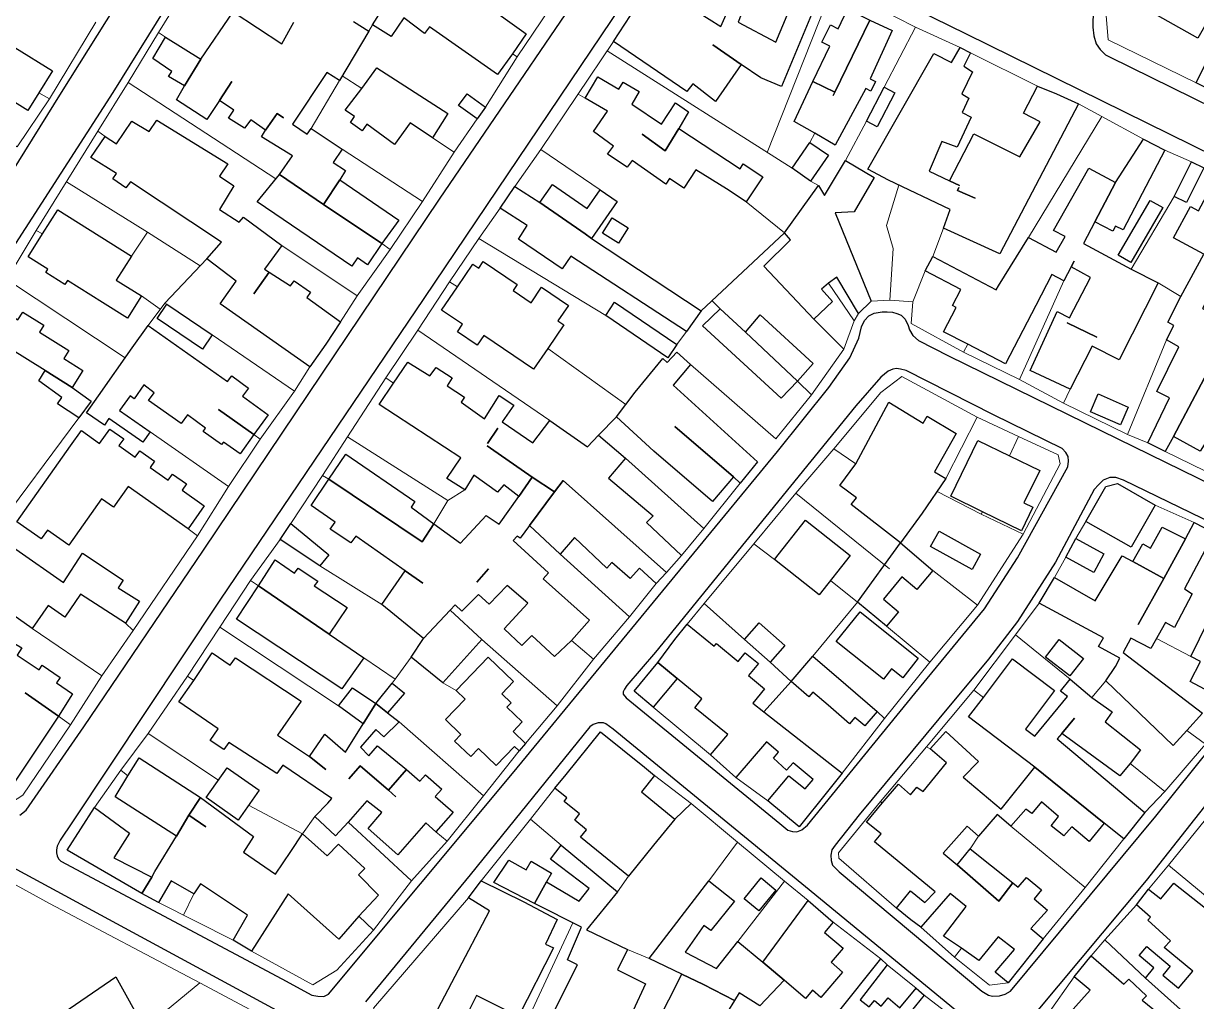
# Model space of a CAD drawing. Header units: metres. Extents: x -1319 to 2200, y -1209 to 1268.
# Drawn here: x -226 to -21.8, y 171 to 341.2 of the extents above; entities that cross this region are included whole.
import ezdxf

# ---------------------------------------------------------------- set-up
doc = ezdxf.new("R2010")
doc.units = ezdxf.units.M
for name, color, linetype, lineweight, true_color in [('CLADIRI_CONTUR', 7, 'Continuous', 25, 0x4b5962), ('PARCELE_CONTUR', 7, 'Continuous', 13, 0xb58c63), ('STRAZI', 7, 'Continuous', 25, 0xc4cccb)]:
    doc.layers.add(name, color=color, linetype=linetype, lineweight=lineweight, true_color=true_color)

msp = doc.modelspace()

# ---------------------------------------------------------------- linework, layer by layer
at = {"layer": 'CLADIRI_CONTUR'}
for points in [[(-143.48, 332.31), (-155.31, 340.6), (-156.15, 339.46), (-159.75, 342.17), (-161.96, 338.92), (-165.2, 340.98), (-160.01, 349.27), (-157.56, 353.13), (-156.14, 355.34), (-151.6, 352.32), (-153.15, 349.94), (-138.5, 339.38), (-140.84, 335.9), (-143.48, 332.31)], [(-101.56, 341.45), (-94.99, 337.95), (-90.62, 348.49), (-87.04, 347), (-94.02, 330.24), (-97.6, 331.73), (-101.02, 334.04), (-105.54, 327.64), (-109.47, 330.72), (-110.5, 329.34), (-123.25, 338.09), (-118.32, 345.66), (-116.87, 344.75), (-108.98, 356.26), (-104.76, 353.51), (-110.66, 344.5), (-104.57, 340.68), (-102.72, 344.86), (-100.62, 343.83), (-101.56, 341.45)], [(-22.2, 345.1), (-18.92, 343.25), (-21.53, 338.62), (-32.8, 344.97), (-29.9, 350.12), (-29.08, 349.67), (-28.08, 351.44), (-20.9, 347.39), (-22.2, 345.1)], [(-88.59, 331.12), (-85.59, 337.24), (-86.99, 337.93), (-85.51, 340.94), (-84.17, 340.29), (-82.51, 343.68), (-78.63, 341.77), (-84.77, 329.25), (-88.59, 331.12)], [(-78.49, 329.44), (-79.35, 329.86), (-84.7, 320), (-88.21, 322.14), (-88.21, 322.14), (-91.82, 324.17), (-88.59, 331.12), (-84.77, 329.25), (-85.06, 328.65), (-84.77, 329.25), (-78.63, 341.77), (-74.79, 339.96), (-78.59, 331.54), (-77.65, 331.08), (-78.49, 329.44)], [(-200.77, 331.99), (-200.17, 332.84), (-203.46, 335.09), (-201.28, 338.83), (-195.11, 334.97), (-197.97, 330.35), (-200.77, 331.99)], [(-106, 337.46), (-106, 337.46), (-101.02, 334.04), (-106, 337.46)], [(-51.92, 325.58), (-49.47, 330.29), (-46.17, 328.94), (-42.35, 327.2), (-56.02, 301.14), (-65.83, 305.57), (-64.65, 308.85), (-75.42, 313.96), (-78.97, 315.86), (-67.51, 335.95), (-64.46, 334.4), (-62.93, 337.03), (-61.13, 336.09), (-62.3, 333.79), (-60.75, 332.8), (-62.63, 328.93), (-61.4, 328.21), (-62.59, 325.72), (-61.02, 324.92), (-63.43, 319.69), (-66.1, 320.68), (-68.32, 315.49), (-64.8, 313.84), (-60.53, 321.99), (-52.51, 318.02), (-48.99, 324.07), (-51.92, 325.58)], [(-167.04, 322.54), (-169.06, 323.99), (-168.35, 324.99), (-169.98, 326.13), (-167.09, 329.91), (-164.5, 333.5), (-152.14, 325.52), (-154.76, 321.3), (-158.69, 323.91), (-161.38, 320.16), (-166.24, 323.65), (-167.04, 322.54)], [(-13.86, 330.76), (-15.41, 327.65), (-21.86, 330.86), (-20.32, 333.96), (-13.86, 330.76)], [(-100.2, 310.17), (-103.58, 312.42), (-108.92, 315.73), (-111.02, 312.57), (-113.53, 314.23), (-114.14, 313.24), (-120, 317.34), (-120.89, 316.17), (-124.29, 318.45), (-123.28, 319.84), (-126.74, 322.38), (-124.31, 325.93), (-128.21, 328.23), (-126.02, 331.94), (-122.32, 329.75), (-121.58, 331), (-118.82, 329.37), (-120.09, 327.15), (-114.89, 323.66), (-112.46, 327.37), (-110.2, 325.81), (-111.9, 322.94), (-101.25, 315.93), (-100.68, 316.78), (-97.3, 314.54), (-100.2, 310.17)], [(-145.56, 326.62), (-147.03, 324.6), (-150.24, 326.93), (-148.77, 328.95), (-145.56, 326.62)], [(-77.35, 323.23), (-79.24, 324.21), (-76.18, 330.09), (-74.3, 329.11), (-77.35, 323.23)], [(-181.82, 325.56), (-180.71, 324.78), (-181.82, 325.56), (-183.86, 322.62), (-181.82, 325.56)], [(-191.88, 308.81), (-188.46, 306.62), (-187.7, 307.52), (-181, 302.59), (-184.01, 298.46), (-183.23, 297.95), (-185.9, 294.15), (-183.23, 297.95), (-179.5, 295.55), (-178.85, 296.4), (-176, 294.46), (-176.64, 293.51), (-170.77, 289.31), (-173.36, 285.37), (-176.11, 281.46), (-191.72, 292.42), (-188.98, 296.33), (-194.06, 300.23), (-191.5, 303.17), (-207.36, 313.63), (-208.15, 312.6), (-210.45, 314.14), (-209.79, 315.07), (-214.25, 317.9), (-211.76, 321.53), (-209.79, 320.27), (-207.14, 324.21), (-204.1, 322.39), (-202.76, 324.39), (-190.41, 316.75), (-191.84, 314.62), (-189.34, 312.94), (-191.88, 308.81)], [(-114.25, 319.05), (-118.29, 321.94), (-114.25, 319.05), (-111.9, 322.94), (-114.25, 319.05)], [(-36.37, 305.03), (-39.49, 306.66), (-35.88, 313.52), (-31.03, 321.06), (-27.29, 319.16), (-34.52, 305.29), (-35.9, 305.91), (-36.37, 305.03)], [(-85.86, 318.29), (-88.95, 313.78), (-92.18, 316), (-89.09, 320.5), (-85.86, 318.29)], [(-77.9, 314.42), (-81.37, 308.43), (-84.7, 308.25), (-78.43, 292.9), (-80.65, 290.73), (-84.41, 297.05), (-85.85, 296.01), (-87.09, 294.95), (-85.15, 292.82), (-88.41, 289.74), (-97.1, 298.98), (-92.46, 303.57), (-93.52, 304.76), (-87.6, 313.03), (-86.53, 311.27), (-82.9, 317.38), (-77.9, 314.42)], [(-25.68, 311.12), (-22.67, 317.13), (-20.52, 316.06), (-23.54, 310.04), (-25.68, 311.12)], [(-168.8, 298.96), (-185.33, 310.17), (-181.43, 314.9), (-173.74, 309.71), (-163.6, 302.91), (-166.08, 299.22), (-167.83, 300.4), (-168.8, 298.96)], [(-50.74, 280.82), (-46.02, 291.06), (-43.87, 289.97), (-40.23, 296.99), (-43.61, 298.83), (-43.1, 299.81), (-43.61, 298.83), (-44.86, 296.43), (-46.95, 297.51), (-49.74, 292.15), (-55.04, 281.97), (-61.58, 285.37), (-65.8, 287.57), (-63.61, 291.78), (-64.27, 292.12), (-62.81, 294.92), (-69, 298.15), (-67.7, 300.64), (-56.63, 294.87), (-56.27, 295.55), (-51, 303.94), (-46.21, 301.42), (-44.66, 304.13), (-46.65, 305.16), (-40.54, 316.01), (-35.88, 313.52), (-39.49, 306.66), (-41.45, 302.93), (-33.17, 298.42), (-28.47, 296.05), (-35.23, 282.68), (-39.93, 285.06), (-39.93, 285.06), (-43.75, 277.57), (-50.74, 280.82)], [(-163.6, 302.91), (-173.74, 309.71), (-170.93, 314.01), (-160.66, 307), (-163.6, 302.91)], [(-132.22, 298.52), (-139.84, 303.65), (-138.29, 306.04), (-143.01, 309.08), (-140.47, 312.85), (-136.07, 310.03), (-128.21, 304.59), (-127.1, 303.81), (-107.99, 291.17), (-110.57, 287.6), (-130.73, 300.73), (-132.22, 298.52)], [(-127.1, 303.81), (-128.21, 304.59), (-136.07, 310.03), (-133.9, 313.17), (-127.85, 308.98), (-125.59, 312.23), (-122.66, 310.2), (-127.1, 303.81)], [(-63.05, 313.01), (-63.05, 313.01), (-64.8, 313.84), (-63.05, 313.01)], [(-63.39, 312.12), (-63.18, 312.66), (-63.39, 312.12), (-60.34, 310.78), (-63.39, 312.12)], [(-26.5, 276.03), (-28.7, 277.15), (-24.88, 284.94), (-27.02, 286.14), (-25.74, 288.65), (-26.79, 289.22), (-24.48, 293.69), (-20.53, 301.06), (-25.78, 303.92), (-22.81, 309.36), (-21.45, 308.62), (-19.15, 312.84), (-15.26, 310.72), (-10.12, 307.91), (-15.39, 298.25), (-16.71, 298.97), (-20.76, 291.59), (-20.76, 291.59), (-15.64, 288.68), (-17.7, 284.56), (-25.78, 269.31), (-27.23, 266.69), (-30.23, 268.2), (-26.5, 276.03)], [(-29.83, 310.42), (-27.67, 309.15), (-33.24, 299.6), (-35.41, 300.87), (-29.83, 310.42)], [(-207.88, 289.93), (-212.24, 292.67), (-218.34, 296.5), (-218.8, 295.78), (-222.09, 297.85), (-221.73, 298.42), (-225.17, 300.58), (-222.66, 304.57), (-220.02, 308.77), (-207.19, 300.71), (-209.83, 296.52), (-205.47, 293.78), (-207.88, 289.93)], [(-120.74, 305.62), (-122.4, 302.98), (-125.17, 304.72), (-123.51, 307.36), (-120.74, 305.62)], [(-147.75, 299.34), (-146.71, 298.64), (-145.94, 299.77), (-140.04, 295.76), (-140.75, 294.72), (-137.63, 292.6), (-135.8, 295.3), (-131.13, 292.12), (-132.94, 289.47), (-131.93, 288.78), (-134.72, 284.67), (-137.19, 281.04), (-145.84, 286.92), (-147, 285.21), (-150.45, 287.56), (-149.56, 288.88), (-153.19, 291.34), (-150.45, 295.37), (-147.75, 299.34)], [(-194.81, 284.54), (-202.72, 289.89), (-201.05, 292.36), (-193.14, 287.01), (-194.81, 284.54)], [(-112.23, 285.36), (-113.79, 282.99), (-124.6, 290.36), (-123.11, 292.69), (-112.23, 285.36)], [(-222.22, 280.8), (-231.48, 286.56), (-232.83, 284.5), (-235.43, 286.06), (-234.07, 288.18), (-233.23, 287.66), (-230.61, 291.88), (-226.96, 289.61), (-226.1, 290.98), (-222.42, 288.7), (-223.18, 287.48), (-218.1, 284.32), (-218.98, 282.9), (-215.66, 280.84), (-217.5, 277.88), (-222.22, 280.8)], [(-91.24, 278.94), (-94.06, 276), (-107.79, 288.6), (-104.68, 291.54), (-100.3, 287.51), (-91.24, 278.94)], [(-91.24, 278.94), (-100.3, 287.51), (-97.73, 290.51), (-88.51, 282.01), (-91.24, 278.94)], [(-205.01, 278.34), (-206.71, 275.87), (-207.39, 276.4), (-209.3, 273.86), (-203.96, 270.16), (-205.22, 268.34), (-211.1, 272.45), (-211.91, 271.28), (-215.01, 273.44), (-212.93, 276.42), (-207.07, 284.75), (-204.27, 288.67), (-190.47, 278.88), (-189.71, 279.87), (-186.82, 277.75), (-187.86, 276.34), (-183.38, 273.08), (-185.86, 269.65), (-192.01, 274.03), (-185.86, 269.65), (-188.28, 266.33), (-191.15, 268.37), (-191.49, 267.92), (-194.72, 270.21), (-194.31, 270.79), (-197.46, 273.11), (-198.54, 271.61), (-204.21, 275.59), (-203.24, 276.92), (-205.01, 278.34)], [(-39.12, 286.64), (-39.12, 286.64), (-44.31, 289.13), (-44.31, 289.13), (-39.12, 286.64)], [(-98.19, 264.92), (-101.25, 261.22), (-102.39, 262.31), (-112.61, 271.07), (-102.39, 262.31), (-106.05, 258.03), (-116.28, 266.79), (-122.73, 272.75), (-119.48, 277.03), (-114.69, 282.89), (-113.91, 282.22), (-112.27, 284.02), (-109.84, 281.84), (-112.9, 278.25), (-98.19, 264.92)], [(-12.11, 279.19), (-17.76, 268.27), (-19.59, 269.27), (-21.16, 266.75), (-25.78, 269.31), (-17.7, 284.56), (-13.61, 282.28), (-14.61, 280.37), (-12.11, 279.19)], [(-155.23, 279.86), (-154.12, 281.33), (-151.36, 279.55), (-152.25, 278.15), (-149.23, 276.16), (-149.81, 275.32), (-145.74, 272.42), (-143.15, 276.48), (-140.63, 274.77), (-142.65, 271.86), (-137.29, 268.24), (-134.38, 272.13), (-127.82, 267.55), (-125.9, 269.58), (-121.2, 265.53), (-124.14, 262.06), (-116.37, 255.55), (-117.52, 254.35), (-111.46, 248.6), (-114.02, 245.66), (-132.05, 261.69), (-132.05, 261.69), (-133.52, 259.72), (-137.41, 262.24), (-144.67, 267.28), (-145.28, 267.7), (-144.67, 267.28), (-137.41, 262.24), (-139.74, 258.88), (-142.36, 260.94), (-143.44, 259.67), (-147.59, 262.58), (-149.18, 260.06), (-152.29, 262), (-149.83, 265.61), (-164.07, 274.89), (-161.55, 278.63), (-159.1, 282.24), (-155.23, 279.86)], [(-223.34, 279.03), (-222.22, 280.8), (-217.5, 277.88), (-214.22, 275.48), (-216.34, 272.58), (-220.06, 275.02), (-219.32, 276.1), (-223.34, 279.03)], [(-33.68, 274.44), (-35.04, 271.35), (-40.25, 273.64), (-38.89, 276.73), (-33.68, 274.44)], [(-81.87, 257.48), (-80.99, 258.67), (-83.87, 260.8), (-81.09, 264.56), (-75.36, 275.33), (-69.37, 271.66), (-68.68, 272.89), (-63.6, 269.87), (-67.38, 263.19), (-65.39, 262.04), (-69.52, 256.01), (-73.32, 250.81), (-81.87, 257.48)], [(-212.4, 258.5), (-218.11, 250.4), (-221.83, 253.02), (-222.9, 251.5), (-227.12, 254.48), (-217.78, 267.72), (-215.91, 270.36), (-212.73, 268.11), (-210.95, 270.63), (-208.54, 268.93), (-209.37, 267.76), (-206.53, 265.76), (-205.75, 266.85), (-203.15, 265.02), (-203.92, 263.92), (-200.82, 261.73), (-200.06, 262.8), (-197.62, 261.07), (-198.37, 260), (-194.52, 257.28), (-197.34, 253.28), (-207.78, 260.65), (-210.33, 257.04), (-212.4, 258.5)], [(-145.18, 268.12), (-143.43, 270.77), (-143.43, 270.77), (-145.18, 268.12)], [(-51.82, 257.76), (-50.27, 257.01), (-52.25, 252.93), (-59.06, 256.24), (-64.57, 258.92), (-59.83, 268.65), (-54.32, 265.97), (-49.07, 263.42), (-51.82, 257.76)], [(-169.89, 266.26), (-157.86, 258.01), (-158.51, 257.06), (-154.57, 254.12), (-156.58, 251.01), (-172.85, 261.93), (-169.89, 266.26)], [(-139.55, 251.66), (-140.05, 252), (-140.74, 251.21), (-134.58, 245.62), (-135.51, 244.55), (-127.43, 237.35), (-130.6, 233.84), (-133.53, 231.02), (-137.51, 234.72), (-139.22, 232.97), (-142.29, 235.85), (-138.2, 240.33), (-141.81, 243.42), (-144.94, 240.15), (-146.79, 241.83), (-149.68, 238.93), (-150.82, 240.03), (-151.71, 239.09), (-156.33, 234.2), (-163.62, 240.07), (-159.52, 245.93), (-156.46, 243.79), (-156.46, 243.79), (-159.52, 245.93), (-168.11, 252), (-168.99, 250.81), (-172.58, 253.22), (-171.7, 254.44), (-175.9, 257.31), (-172.85, 261.93), (-156.58, 251.01), (-156.58, 251.01), (-154.57, 254.12), (-149.9, 250.78), (-145.43, 255.59), (-143.16, 254.07), (-139.74, 258.88), (-137.41, 262.24), (-133.52, 259.72), (-137.91, 253.86), (-139.55, 251.66)], [(-118.72, 246.39), (-120.38, 244.63), (-123.55, 247.38), (-124.45, 246.4), (-130.04, 251.77), (-132.58, 248.87), (-137.91, 253.86), (-133.52, 259.72), (-132.05, 261.69), (-114.02, 245.66), (-115.82, 243.75), (-118.72, 246.39)], [(-35.51, 261.15), (-28.95, 257.4), (-33.14, 250.05), (-41.04, 254.56), (-37.57, 260.64), (-35.51, 261.15)], [(-174.37, 246.81), (-181.28, 251.43), (-179.45, 254.21), (-172.85, 248.71), (-174.37, 246.81)], [(-87.45, 241.79), (-95.24, 247.9), (-89.87, 254.75), (-82.08, 248.64), (-87.45, 241.79)], [(-29.72, 232.44), (-33.23, 234.21), (-34.55, 231.74), (-20.75, 221.2), (-23.46, 218.15), (-23.46, 218.15), (-25.87, 215.55), (-37.57, 226.83), (-35.87, 229.3), (-35.12, 230.73), (-38.83, 232.79), (-37.99, 234.28), (-49.19, 240.33), (-46.49, 244.79), (-39.4, 240.71), (-34.71, 248.55), (-32.87, 247.58), (-27.49, 244.62), (-31.92, 236.6), (-27.49, 244.62), (-23.71, 251.51), (-22.2, 254.34), (-18.72, 252.58), (-23.88, 242.81), (-22.54, 241.97), (-25.6, 236.12), (-27.18, 236.94), (-29.72, 232.44)], [(-31.15, 250.67), (-29.78, 249.89), (-27.73, 253.58), (-23.71, 251.51), (-27.49, 244.62), (-32.87, 247.58), (-31.15, 250.67)], [(-68.07, 250.21), (-66.58, 252.88), (-59.36, 248.83), (-60.85, 246.17), (-68.07, 250.21)], [(-39.68, 245.69), (-44.53, 248.33), (-42.76, 251.58), (-37.91, 248.94), (-39.68, 245.69)], [(-227.34, 249.72), (-219.02, 243.93), (-215.69, 249.03), (-208.62, 244.3), (-209.5, 242.99), (-205.79, 240.65), (-208.24, 236.82), (-216.04, 241.87), (-218.8, 237.89), (-221.7, 239.91), (-224.46, 235.93), (-232.86, 241.78), (-227.34, 249.72)], [(-73.32, 250.81), (-67.7, 245.99), (-70.47, 242.71), (-73.09, 244.88), (-76.29, 241.03), (-73.64, 238.82), (-75.74, 236.3), (-80.78, 240.5), (-73.32, 250.81)], [(-178.83, 245.52), (-178.19, 246.39), (-174.75, 244.17), (-175.37, 243.37), (-169.66, 239.55), (-172.79, 234.95), (-185.06, 243.37), (-182.2, 247.84), (-178.83, 245.52)], [(-9.17, 235.96), (-10.19, 233.9), (-14.28, 235.91), (-17.88, 228.6), (-14.2, 226.82), (-16.17, 223.08), (-22.88, 226.68), (-21.08, 230.19), (-22.79, 231.02), (-18.16, 240.4), (-13.88, 249.07), (-9.98, 247.14), (-12.84, 241.34), (-7.76, 238.83), (-9.17, 235.96)], [(-147.09, 243.98), (-147.09, 243.98), (-145.02, 246.3), (-147.09, 243.98)], [(-166.74, 230.81), (-170.54, 225.42), (-188.92, 237.56), (-185.06, 243.37), (-172.79, 234.95), (-166.74, 230.81)], [(-146.19, 233.99), (-152.99, 226.47), (-158.49, 230.94), (-156.33, 234.2), (-151.71, 239.09), (-146.19, 233.99)], [(-235.06, 238), (-228.55, 233.89), (-226.3, 232.56), (-227.1, 231.29), (-223.26, 228.72), (-222.75, 229.53), (-219.6, 227.39), (-220.24, 226.48), (-217.43, 224.56), (-219.87, 220.64), (-227.45, 209.34), (-233.41, 213.43), (-228.92, 219.99), (-231.4, 221.62), (-236.23, 224.83), (-232.91, 229.75), (-238.04, 233.49), (-235.06, 238)], [(-93.43, 232.98), (-96.02, 230.04), (-100.49, 233.98), (-97.9, 236.91), (-93.43, 232.98)], [(-72.92, 227.32), (-74.88, 228.88), (-76.29, 227.11), (-84.49, 233.65), (-80.36, 238.82), (-70.21, 230.73), (-72.92, 227.32)], [(-92.77, 210.29), (-89.91, 208.02), (-88.53, 209.64), (-91.99, 212.57), (-93.17, 211.29), (-95.43, 213.37), (-94.53, 214.42), (-96.63, 216.2), (-101.98, 210.01), (-104.68, 212.42), (-104.68, 212.42), (-106.39, 213.95), (-103.38, 217.48), (-109.14, 222.14), (-107.9, 223.7), (-112.17, 227.23), (-115.56, 230.02), (-112.59, 233.98), (-110.42, 236.66), (-105.72, 232.83), (-105.36, 233.29), (-101.55, 230.2), (-100.33, 231.71), (-98.04, 229.85), (-99.77, 227.72), (-96.97, 225.44), (-99, 222.94), (-97.12, 221.43), (-83.48, 210.73), (-86.03, 207.55), (-90.96, 201.39), (-96.42, 205.94), (-92.77, 210.29)], [(-43.83, 227.67), (-48.07, 230.95), (-45.7, 234.01), (-41.46, 230.72), (-43.83, 227.67)], [(-189.09, 230.8), (-177.62, 223.25), (-181.74, 217.37), (-176.18, 213.65), (-173.37, 211.36), (-176.18, 213.65), (-173.53, 217.54), (-169.91, 214.41), (-166.84, 219.33), (-164.64, 222.84), (-162.61, 221.26), (-160.58, 219.67), (-163.23, 217.08), (-164.64, 218.34), (-167.31, 215.28), (-165.85, 213.77), (-164.34, 215.53), (-159.29, 211.37), (-162.43, 207.78), (-159.29, 211.37), (-156.98, 209.35), (-156.02, 210.45), (-153.17, 207.96), (-154.3, 206.67), (-151.2, 203.96), (-154.18, 200.56), (-155.95, 202.11), (-160.81, 196.55), (-166.01, 201.1), (-163.58, 203.88), (-166.21, 205.95), (-169.46, 202.19), (-169.46, 202.19), (-171.69, 199.82), (-175.26, 203.18), (-173.03, 205.55), (-172.29, 206.34), (-180.85, 212.16), (-181.91, 210.67), (-190.22, 216.11), (-191.08, 214.87), (-193.5, 216.44), (-192.09, 218.48), (-198.94, 223.14), (-196.33, 226.88), (-193.15, 231.68), (-189.98, 229.52), (-189.09, 230.8)], [(-145.12, 230.93), (-140.67, 226.67), (-142.69, 224.56), (-141.08, 223.01), (-141.84, 222.23), (-139.17, 219.66), (-140.76, 218.01), (-138.58, 215.88), (-139.7, 214.63), (-140.52, 215.38), (-143.68, 212.09), (-146.76, 215.04), (-148.12, 213.62), (-150.93, 216.32), (-149.83, 217.47), (-152.53, 220.07), (-149.11, 223.63), (-150.68, 225.13), (-145.12, 230.93)], [(-88.6, 224.84), (-89.29, 224.03), (-92.37, 226.68), (-88.55, 231.12), (-82.81, 226.19), (-77.35, 221.49), (-79.51, 218.97), (-81.26, 220.46), (-82.21, 219.35), (-85.93, 222.55), (-88.6, 224.84)], [(-116.37, 222.22), (-119.68, 225), (-115.55, 230.01), (-112.17, 227.23), (-116.37, 222.22)], [(-37.85, 202.05), (-49.9, 211.79), (-61.46, 220.52), (-58.89, 223.92), (-53.81, 230.66), (-46.48, 225.12), (-51.56, 218.39), (-49.94, 217.18), (-44.26, 224.09), (-45.43, 225.02), (-43.75, 227.08), (-39.99, 223.94), (-36.44, 221.41), (-37.7, 219.66), (-31.55, 214.81), (-33.31, 212.44), (-35.12, 210.3), (-45.2, 217.65), (-43.01, 220.32), (-45.2, 217.65), (-46.03, 216.7), (-30.75, 203.89), (-34.46, 199.34), (-37.85, 202.05)], [(-225.7, 224.71), (-225.7, 224.71), (-219.87, 220.64), (-225.7, 224.71)], [(-168.72, 225.61), (-164.64, 222.84), (-166.84, 219.33), (-171.13, 222.45), (-168.72, 225.61)], [(-161.82, 226.41), (-159.68, 224.65), (-162.61, 221.26), (-164.64, 222.84), (-161.82, 226.41)], [(-131.89, 205.83), (-131.38, 206.46), (-133.47, 208.16), (-131.54, 210.54), (-125.54, 217.95), (-117.9, 211.77), (-116.11, 210.32), (-118.42, 207.47), (-112.59, 202.75), (-116.29, 198.19), (-120.64, 192.82), (-129.01, 199.6), (-127.96, 200.9), (-130.03, 202.58), (-129.17, 203.64), (-131.89, 205.83)], [(-65.28, 212.55), (-68.13, 214.97), (-65.43, 217.97), (-59.73, 212.78), (-62.38, 210.07), (-55.8, 204.46), (-49.9, 211.79), (-37.85, 202.05), (-40.47, 198.83), (-43.47, 201.4), (-44.86, 199.82), (-47.06, 201.59), (-45.78, 203.22), (-48.74, 205.73), (-50.47, 203.71), (-51.52, 204.49), (-54.1, 201.5), (-56.51, 203.58), (-59.76, 199.81), (-61.73, 201.5), (-65.9, 196.8), (-63.44, 194.77), (-56.18, 188.49), (-53.73, 191.69), (-52.8, 190.92), (-51.39, 192.57), (-48.74, 190.44), (-50.06, 188.9), (-47.74, 186.93), (-50.6, 183.69), (-48.46, 181.89), (-54.57, 174.25), (-56.83, 176.14), (-53.45, 180.04), (-56.31, 182.25), (-59.65, 178.15), (-62.67, 180.28), (-65.84, 182.38), (-61.88, 187.55), (-64.65, 189.81), (-69.75, 183.92), (-71.49, 185.24), (-74.01, 187.27), (-71.59, 190.27), (-69.07, 188.25), (-67.3, 190.1), (-77.82, 198.8), (-76.7, 200.17), (-79.21, 202.24), (-76.48, 205.55), (-73.65, 208.83), (-71.55, 207), (-70.46, 208.31), (-69.39, 207.53), (-65.28, 212.55)], [(-199.36, 199.8), (-210.04, 206.63), (-207.82, 210.3), (-205.83, 213.39), (-195.19, 206.51), (-197.18, 203.43), (-199.36, 199.8)], [(-184.96, 207.76), (-188.64, 202.59), (-194.17, 206.52), (-190.5, 211.69), (-184.96, 207.76)], [(-167.37, 212), (-169.35, 209.74), (-167.37, 212), (-167.37, 212)], [(-167.37, 212), (-167.37, 212), (-162.43, 207.78), (-161.15, 206.65), (-161.15, 206.65), (-162.43, 207.78), (-167.37, 212)], [(-171.14, 198.39), (-166.57, 194.18), (-167.66, 193.08), (-164.17, 189.53), (-167.63, 185.84), (-171.07, 181.87), (-179.89, 189.74), (-186.32, 179.79), (-189.51, 181.66), (-186.97, 186.02), (-195.15, 191.51), (-195.15, 191.51), (-196.31, 189.72), (-200.28, 191.99), (-202.46, 188.24), (-205.39, 189.81), (-203.67, 192.67), (-203.12, 193.63), (-199.36, 199.8), (-197.18, 203.43), (-194.23, 201.43), (-197.18, 203.43), (-195.19, 206.51), (-185.92, 199.7), (-187.7, 196.97), (-182.12, 193.19), (-179.47, 197.11), (-177.39, 200.16), (-173.12, 196.38), (-171.14, 198.39)], [(-210.24, 195.99), (-203.67, 192.67), (-205.39, 189.81), (-218.41, 197.33), (-213.62, 204.79), (-207.53, 200.31), (-210.24, 195.99)], [(-131.42, 173.71), (-129.53, 177.4), (-131.26, 178.29), (-128.84, 183.92), (-137, 188.09), (-134.96, 191.81), (-129.25, 188.49), (-127.49, 190.7), (-134.25, 195.78), (-132.4, 198.21), (-122.57, 190.07), (-127.95, 183.5), (-120.84, 180.05), (-122.56, 176.52), (-117.73, 174.09), (-122.02, 164.79), (-128.23, 150.99), (-133.8, 153.8), (-133.8, 153.8), (-139.84, 156.66), (-131.42, 173.71)], [(-61.19, 197.55), (-53.73, 191.69), (-56.18, 188.49), (-63.44, 194.77), (-61.19, 197.55)], [(-134.08, 193.35), (-134.96, 191.81), (-137, 188.09), (-144.08, 191.7), (-141.52, 195.61), (-138.46, 193.95), (-137.61, 195.43), (-134.08, 193.35)], [(-144.88, 186.77), (-148.49, 189.03), (-146.29, 192), (-138.88, 188.37), (-133.1, 185.26), (-135.14, 180.97), (-133.72, 180.33), (-139.82, 168.4), (-147.11, 172.03), (-152.35, 161.63), (-156.84, 164.04), (-144.88, 186.77)], [(-117.09, 178.47), (-106.7, 192.03), (-102.19, 188.48), (-106.3, 183.34), (-107.54, 184.22), (-110.77, 179.6), (-105.36, 176.76), (-101.64, 181.43), (-97.29, 177.84), (-93.58, 174.75), (-97.78, 170.24), (-101.37, 172.54), (-102.21, 171.2), (-107.6, 173.99), (-111.38, 175.74), (-117.09, 178.47)], [(-95.01, 190.41), (-97.95, 186.78), (-100.53, 188.88), (-97.59, 192.51), (-95.01, 190.41)], [(-27.41, 180.41), (-26.31, 181.57), (-30.26, 185.18), (-29.77, 185.66), (-32.23, 187.82), (-30.14, 190.55), (-27.98, 188.85), (-25.73, 191.59), (-14.69, 182.93), (-17.06, 179.72), (-14.12, 177.16), (-20.23, 169.49), (-21.86, 167.21), (-30.67, 175.09), (-29.18, 176.85), (-31.75, 179.01), (-30.43, 180.58), (-26.34, 177.15), (-27.67, 175.57), (-27.67, 175.57), (-24.89, 173.34), (-22.44, 176.28), (-27.41, 180.41)], [(-87.17, 171.72), (-88.63, 172.97), (-89.84, 171.56), (-93.58, 174.75), (-97.29, 177.84), (-89.4, 188.56), (-85.01, 184.81), (-86.52, 183.04), (-83.31, 180.3), (-85.4, 177.84), (-83.41, 176.14), (-87.17, 171.72)], [(-347.26, 125.15), (-296.16, 155.09), (-244.33, 186.06), (-230.02, 161.52), (-209.9, 175.3), (-204.94, 166.29), (-197.59, 153.66), (-188.64, 158.68), (-184.94, 152.09), (-193.83, 147.21), (-186.75, 135.18), (-165.37, 147.7), (-137.85, 100.63), (-210.47, 58.16), (-238, 105.24), (-290.96, 75.29), (-308.97, 105.53), (-329.84, 94.69), (-347.26, 125.15)], [(-79.26, 161), (-83.14, 156.33), (-89.78, 161.75), (-84.31, 168.94), (-76.75, 178.44), (-75.62, 177.38), (-80.34, 171.3), (-78.79, 170.08), (-77.83, 171.17), (-76.67, 170.22), (-75.47, 171.67), (-73.44, 169.89), (-70.58, 173.33), (-69.18, 172.11), (-72.95, 167.49), (-72.95, 167.49), (-66.62, 162.06), (-68.41, 160), (-71.27, 162.28), (-72.75, 160.57), (-76.38, 163.36), (-78.98, 165.2), (-81.15, 162.61), (-79.26, 161)], [(-34.42, 174.03), (-33.57, 174.92), (-30.47, 172.02), (-31.23, 171.22), (-28.45, 169), (-29.14, 168.24), (-24.54, 164.41), (-26.85, 161.81), (-30.54, 157.67), (-38.1, 163.63), (-44.29, 168.52), (-40.3, 173), (-43.06, 175.29), (-40.1, 178.93), (-34.42, 174.03)], [(-109.18, 159.65), (-112.96, 161.6), (-116.02, 155.79), (-120.45, 157.89), (-111.38, 175.74), (-107.6, 173.99), (-102.21, 171.2), (-103.4, 169.19), (-109.18, 159.65)]]:
    msp.add_lwpolyline(points, close=True, dxfattribs=at)
for points in [[(-168.52, 341.57), (-165.84, 339.86), (-170.98, 331.25), (-173.19, 332.66), (-179.15, 323.69), (-179.15, 323.69), (-176.58, 321.92), (-175.88, 322.92), (-170.49, 319.35), (-172.06, 317.02), (-169.9, 315.59), (-170.93, 314.01), (-173.74, 309.71), (-181.43, 314.9), (-179.17, 318.17), (-184.57, 321.47), (-183.86, 322.62), (-186.39, 324.43), (-187.49, 322.98), (-190.28, 324.75), (-189.34, 326.11), (-191.87, 327.81), (-189.69, 331.11), (-191.87, 327.81), (-194.06, 324.51), (-199.33, 327.9), (-197.97, 330.35), (-195.11, 334.97), (-189.46, 343.24), (-181, 337.68), (-178.94, 341.42)], [(-227.48, 337.04), (-220.94, 332.97), (-223.32, 329.14), (-225.25, 326.04), (-231.79, 330.1)]]:
    msp.add_lwpolyline(points, dxfattribs=at)
at = {"layer": 'PARCELE_CONTUR'}
for points in [[(-31.37, 353.61), (-37.56, 343.3), (-37.14, 338.34), (-21.86, 330.86)], [(-197.25, 348.09), (-202.5, 339.6), (-201.28, 338.83)], [(-84.95, 347.93), (-96.52, 318.75)], [(-139.41, 346.85), (-134.46, 343.61), (-140.07, 335.38)], [(-76.18, 330.09), (-70.72, 340.58), (-77.52, 344.01)], [(-213.39, 341.43), (-221.46, 328.1), (-223.32, 329.14)], [(-202.5, 339.6), (-207.77, 330.94), (-182.06, 314.14)], [(-165.2, 340.98), (-165.84, 339.86)], [(-62.93, 337.03), (-70.72, 340.58)], [(-123.25, 338.09), (-135.94, 319.27)], [(-140.84, 335.9), (-140.07, 335.38), (-145.56, 326.62)], [(-124.37, 336.43), (-92.18, 316)], [(-61.13, 336.09), (-49.47, 330.29)], [(-207.77, 330.94), (-213.03, 322.48), (-211.76, 321.53)], [(-170.98, 331.25), (-175.88, 322.92)], [(-167.09, 329.91), (-170.5, 332.06)], [(-128.21, 328.23), (-129.43, 328.92)], [(-235.45, 325.22), (-227.08, 319.74), (-221.46, 328.1)], [(-51, 303.94), (-38.26, 325.02), (-42.35, 327.2)], [(-38.26, 325.02), (-31.03, 321.06)], [(-147.03, 324.6), (-150.99, 318.79)], [(-82.9, 317.38), (-79.24, 324.21)], [(-213.03, 322.48), (-223.76, 305.2), (-222.66, 304.57)], [(-154.76, 321.3), (-150.99, 318.79), (-156.53, 310.24)], [(-89.09, 320.5), (-88.21, 322.14)], [(-170.49, 319.35), (-156.53, 310.24), (-162.14, 301.88)], [(-125.59, 312.23), (-135.94, 319.27), (-140.47, 312.85)], [(-27.29, 319.16), (-22.67, 317.13)], [(-207.19, 300.71), (-204.41, 304.89), (-218.52, 313.64)], [(-88.95, 313.78), (-87.6, 313.03)], [(-73.58, 313.09), (-75.72, 306.04), (-74.58, 302.07), (-75.19, 293.06), (-71.16, 292.79)], [(-25.68, 311.12), (-33.17, 298.42)], [(-143.01, 309.08), (-146.73, 303.77)], [(-100.2, 310.17), (-93.52, 304.76), (-107.99, 291.17)], [(-223.76, 305.2), (-234.07, 288.18)], [(-204.41, 304.89), (-195.22, 299)], [(-65.83, 305.57), (-67.7, 300.64)], [(-181, 302.59), (-167.91, 293.82), (-170.77, 289.31)], [(-163.6, 302.91), (-162.14, 301.88), (-167.91, 293.82)], [(-124.6, 290.36), (-146.73, 303.77), (-151.84, 296.24)], [(-201.4, 292.52), (-194.06, 300.23)], [(-228.92, 296.69), (-208.31, 282.99)], [(-150.45, 295.37), (-151.84, 296.24), (-157.34, 287.81)], [(-69, 298.15), (-71.16, 292.79), (-71.47, 289.01), (-62.34, 283.99), (-61.58, 285.37)], [(-62.34, 283.99), (-52.62, 279.23), (-44.86, 296.43)], [(-85.85, 296.01), (-81.37, 289.43), (-80.65, 290.73)], [(-28.47, 296.05), (-24.48, 293.69)], [(-205.47, 293.78), (-202.17, 291.48)], [(-204.27, 288.67), (-201.4, 292.52), (-201.05, 292.36)], [(-104.68, 291.54), (-106.1, 292.94)], [(-78.43, 292.9), (-75.19, 293.06)], [(-88.41, 289.74), (-83.17, 284.5), (-81.37, 289.43)], [(-193.14, 287.01), (-178.79, 277.23), (-184.81, 268.85)], [(-134.38, 272.13), (-157.34, 287.81), (-162.92, 279.52)], [(-112.23, 285.36), (-110.57, 287.6)], [(-27.02, 286.14), (-33.8, 269.69), (-30.23, 268.2)], [(-134.72, 284.67), (-121.11, 274.89)], [(-91.24, 278.94), (-88.78, 276.56), (-83.17, 284.5)], [(-109.84, 281.84), (-94.99, 268.94), (-88.78, 276.56)], [(-178.79, 277.23), (-176.11, 281.46)], [(-27.23, 266.69), (-18.05, 262.24), (-9.55, 280.34)], [(-169.6, 269.29), (-162.92, 279.52), (-161.55, 278.63)], [(-59.99, 272.69), (-73.05, 279.76), (-76.72, 277.01), (-84.89, 267.2)], [(-52.62, 279.23), (-44.95, 275.15), (-43.75, 277.57)], [(-33.8, 269.69), (-44.95, 275.15)], [(-216.34, 272.58), (-231.3, 252.49)], [(-125.9, 269.58), (-122.73, 272.75)], [(-52.79, 269.34), (-59.99, 272.69), (-65.39, 262.04)], [(-203.96, 270.16), (-190.31, 260.62), (-195.69, 252.03)], [(-185.86, 269.65), (-184.81, 268.85), (-190.31, 260.62)], [(-154.57, 254.12), (-152.11, 258.21), (-169.6, 269.29), (-173.91, 262.53)], [(-54.32, 265.97), (-52.79, 269.34), (-45.84, 266.14), (-45.5, 264.57), (-51.95, 252.31), (-59.27, 255.8), (-59.06, 256.24)], [(-121.2, 265.53), (-107.55, 253.34), (-101.25, 261.22)], [(-91.53, 259.49), (-84.89, 267.2), (-81.09, 264.56)], [(-179.45, 254.21), (-173.91, 262.53), (-172.85, 261.93)], [(-149.18, 260.06), (-152.11, 258.21)], [(-75.23, 246.28), (-91.53, 259.49), (-98.82, 250.63), (-95.24, 247.9)], [(-59.27, 255.8), (-66.95, 259.76)], [(-28.95, 257.4), (-22.2, 254.34)], [(-197.34, 253.28), (-195.69, 252.03), (-206.88, 235.57)], [(-111.46, 248.6), (-107.55, 253.34)], [(-42.76, 251.58), (-41.04, 254.56)], [(-186.44, 244.28), (-181.28, 251.43)], [(-67.7, 245.99), (-59.93, 239.99), (-51.95, 252.31)], [(-98.82, 250.63), (-107.51, 240.24)], [(-132.58, 248.87), (-120.49, 237.96), (-115.82, 243.75)], [(-44.53, 248.33), (-46.49, 244.79)], [(-174.37, 246.81), (-163.62, 240.07)], [(-191.82, 236.14), (-186.44, 244.28), (-185.06, 243.37)], [(-80.78, 240.5), (-85.52, 244.26)], [(-110.42, 236.66), (-107.51, 240.24), (-100.49, 233.98)], [(-80.78, 240.5), (-88.55, 231.12)], [(-75.74, 236.3), (-68.18, 230.07), (-59.93, 239.99)], [(-43.75, 227.08), (-53.31, 234.79), (-49.19, 240.33)], [(-130.6, 233.84), (-126.76, 230.59), (-120.49, 237.96)], [(-309.8, 235.7), (-308.47, 234.97), (-314.73, 225.51), (-316.12, 220.98), (-303.39, 214.67), (-293.72, 206.77), (-273.6, 195.26), (-267.55, 197.2), (-253.93, 204.17), (-251.71, 204.63), (-221.46, 188.08), (-195.28, 174.25)], [(-224.46, 235.93), (-212.32, 227.67), (-217.82, 219.15)], [(-212.32, 227.67), (-206.88, 235.57), (-208.24, 236.82)], [(-197.44, 227.63), (-191.82, 236.14), (-171.13, 222.45)], [(-146.19, 233.99), (-133.1, 222.45), (-126.76, 230.59)], [(-53.31, 234.79), (-60.53, 225.16), (-58.89, 223.92)], [(-22.79, 231.02), (-28.75, 234.17)], [(-166.74, 230.81), (-161.28, 227.09), (-161.82, 226.41)], [(-158.49, 230.94), (-161.28, 227.09)], [(-96.02, 230.04), (-92.37, 226.68)], [(-77.35, 221.49), (-76.12, 220.25), (-68.18, 230.07)], [(-204.31, 217.66), (-197.44, 227.63), (-196.33, 226.88)], [(-39.99, 223.94), (-37.57, 226.83)], [(-152.99, 226.47), (-150.68, 225.13)], [(-92.37, 226.68), (-97.12, 221.43)], [(-60.53, 225.16), (-68.77, 215.35), (-68.13, 214.97)], [(-219.87, 220.64), (-217.82, 219.15), (-226.1, 206.93), (-231.07, 203.72), (-237.52, 207.12)], [(-138.58, 215.88), (-133.1, 222.45)], [(-116.37, 222.22), (-106.39, 213.95)], [(-160.58, 219.67), (-145.92, 206.81), (-139.7, 214.63)], [(-76.12, 220.25), (-83.48, 210.73)], [(-209.04, 211.25), (-204.31, 217.66), (-192.05, 209.51)], [(-33.31, 212.44), (-27.32, 207.57), (-20.22, 215.82), (-23.46, 218.15)], [(-76.48, 205.55), (-76.81, 205.84), (-68.77, 215.35)], [(-213.62, 204.79), (-209.04, 211.25), (-207.82, 210.3)], [(-116.11, 210.32), (-109.76, 205.47)], [(-101.98, 210.01), (-96.42, 205.94)], [(-154.18, 200.56), (-152.22, 198.94), (-145.92, 206.81)], [(-132.4, 198.21), (-137.74, 202.76), (-133.47, 208.16)], [(-30.75, 203.89), (-27.32, 207.57)], [(-177.39, 200.16), (-186.8, 205.17)], [(-112.59, 202.75), (-109.76, 205.47), (-101.66, 198.75)], [(-76.81, 205.84), (-84.1, 196.87), (-84.03, 195.95), (-74.01, 187.27)], [(-177.39, 200.16), (-175.26, 203.18)], [(-169.46, 202.19), (-158.44, 191.99), (-152.22, 198.94)], [(-137.74, 202.76), (-146.29, 192)], [(-9.34, 182.72), (-10.48, 181.36), (-26.67, 194.76), (-20.23, 202.71)], [(-54.1, 201.5), (-41.18, 190.85), (-48.46, 181.89)], [(-106.7, 192.03), (-101.66, 198.75), (-93.49, 191.95)], [(-61.19, 197.55), (-59.76, 199.81)], [(-34.46, 199.34), (-41.18, 190.85)], [(-30.14, 190.55), (-26.67, 194.76)], [(-167.63, 185.84), (-165.05, 183.44), (-158.44, 191.99)], [(-122.57, 190.07), (-120.64, 192.82)], [(-101.64, 181.43), (-93.49, 191.95), (-89.4, 188.56)], [(-202.46, 188.24), (-189.51, 181.66)], [(-196.31, 189.72), (-198.14, 186.05)], [(-148.49, 189.03), (-165.07, 169.84), (-163.84, 167.4), (-156.84, 164.04)], [(-30.67, 175.09), (-37.75, 181.74), (-32.23, 187.82)], [(-130.38, 184.71), (-143.26, 157.03), (-152.35, 161.63)], [(-85.01, 184.81), (-76.75, 178.44)], [(-69.75, 183.92), (-63.93, 178.74), (-62.67, 180.28)], [(-186.32, 179.79), (-175.62, 173.89), (-171.46, 176.45), (-165.05, 183.44)], [(-120.84, 180.05), (-117.09, 178.47)], [(-37.75, 181.74), (-40.1, 178.93)], [(-63.93, 178.74), (-57.82, 173.85), (-54.57, 174.25)], [(-75.62, 177.38), (-70.58, 173.33)], [(-109.19, 34.51), (-61.71, 61.73), (-60.79, 68.5), (-88.89, 114.04), (-103.94, 124.38), (-133.09, 140.64), (-169.9, 160.76), (-195.28, 174.25), (-204.94, 166.29)], [(-43.06, 175.29), (-47.68, 168.79)], [(-69.18, 172.11), (-62.64, 167.06), (-61.91, 164.8), (-68.55, 156.94)]]:
    msp.add_lwpolyline(points, dxfattribs=at)
at = {"layer": 'STRAZI'}
for points in [[(-240.66, 295.05), (-219.36, 329.21), (-195.58, 367.11), (-180.25, 392.4), (-180.01, 393.33), (-179.93, 394.44), (-180.01, 395.55), (-180.27, 396.54), (-180.64, 397.13), (-181.32, 397.78), (-182.18, 398.39), (-222.13, 421.67), (-224.36, 423.09), (-225.1, 423.26), (-225.77, 423.26), (-226.69, 422.95)], [(-226.65, 203.44), (-225.52, 204.32), (-215.48, 218.78), (-194.64, 249.53), (-153.59, 310.62), (-121.15, 358.26), (-120.44, 359.57), (-120.23, 360.87), (-120.52, 363.39), (-122.03, 367.72), (-122.66, 368.85), (-123.67, 369.73), (-133, 374.27), (-164.64, 389.82), (-167.54, 391.16), (-168.33, 391.39), (-169.17, 391.39), (-170.35, 391.12), (-171.84, 390.64), (-172.54, 390.13), (-173.04, 389.57), (-196.67, 351.33), (-210.41, 329.19), (-227.37, 302.89)], [(-18.65, 379.37), (-33.84, 354.25), (-39.03, 345.17), (-39.64, 343.47), (-39.81, 341.86), (-39.85, 340.53), (-39.67, 339.03), (-39.23, 337.66), (-38.58, 336.67), (-37.63, 335.72), (-36.94, 335.38)], [(-18.61, 318.06), (-61.81, 339.32), (-82.1, 349.32), (-104.66, 360.74), (-106.22, 361.04), (-107.6, 360.95), (-109.79, 360.53), (-111.68, 359.65), (-112.77, 358.56), (-121.76, 344.57), (-156.3, 293.35), (-191.8, 240.83), (-217.47, 202.26), (-219.59, 199.07), (-220.12, 198.02), (-220.24, 197.43), (-220.22, 196.89), (-220.1, 196.38), (-219.91, 195.86), (-219.51, 195.46)], [(-36.94, 335.38), (-0.74, 317.6)], [(-219.51, 195.46), (-181.02, 174.95), (-175.77, 172.14), (-174.72, 171.93), (-173.71, 171.89), (-172.91, 172.31), (-140.86, 210.67), (-94.72, 266.71), (-85.78, 277.85), (-82.12, 283.02), (-80.57, 286.42), (-80.1, 288.39), (-79.6, 289.49), (-78.84, 290.33), (-77.92, 290.79), (-76.49, 291.04), (-75.61, 291.04), (-74.68, 290.96), (-73.93, 290.75), (-73.21, 290.45), (-72.5, 289.74), (-71.95, 288.65), (-71.74, 287.89), (-71.15, 286.88), (-70.19, 286.04), (-64.94, 283.39), (-38.3, 270.29), (-10.48, 256.67)], [(-121.09, 223.84), (-94.33, 201.99), (-92.94, 200.83), (-92.1, 200.58), (-91.34, 200.56), (-90.46, 200.86), (-89.51, 201.68), (-70.82, 224.62), (-58.68, 239.36), (-52.92, 248.23), (-44.18, 264.07), (-44.08, 265.05), (-44.14, 265.85), (-44.5, 266.53), (-45.15, 267.26), (-57.1, 273.08), (-72.33, 280.83), (-73.32, 281.06), (-73.99, 281.15), (-74.66, 281.06), (-75.44, 280.68), (-76.72, 279.65), (-81.09, 274.65), (-115.98, 231.82), (-120.96, 225.98), (-121.38, 225.37), (-121.61, 224.87), (-121.59, 224.49), (-121.09, 223.84)], [(13.73, 265.14), (6.99, 251.33), (-2.84, 232.56), (-10.56, 218.16), (-12.84, 214.51), (-30.55, 192.08), (-49.67, 169.15)], [(-16.93, 253.21), (-34.5, 261.74), (-35.8, 262.2), (-36.89, 262.2), (-38.03, 261.74), (-38.82, 260.94), (-39.58, 260.1), (-46.3, 247.49), (-52.94, 237.11), (-57.98, 230.6), (-66.64, 220.18), (-80.5, 203.5), (-84.7, 198.21), (-85.25, 197.41), (-85.42, 196.49), (-85.38, 195.56), (-85.12, 194.76), (-84.01, 193.55)], [(-61.13, 167.35), (-89.87, 190.98), (-123.32, 218.38), (-124.62, 219.34), (-125.04, 219.53), (-125.92, 219.53), (-126.8, 219.24), (-127.37, 218.8), (-148.25, 193.04), (-166.42, 170.96)], [(-84.01, 193.55), (-59.14, 172.83), (-58.02, 172.12), (-57.27, 171.95), (-56.07, 172.01), (-55.1, 172.29), (-54.14, 172.81), (-28.87, 203.29), (-18.91, 215.6)], [(-407.14, 100.47), (-320.93, 58.46), (-244.46, 21.23), (-186.82, -7), (-185.47, -7.67), (-184.34, -7.93), (-182.49, -8.05), (-181.1, -7.76), (-141.36, 13.84), (-72.7, 53.58), (-58.5, 61.69), (-57.58, 62.53), (-57.37, 63.46), (-57.37, 64.59), (-57.75, 65.85), (-76.86, 97.7), (-87.24, 114.29), (-89.89, 117.15), (-93.79, 120.22), (-100.14, 124.59), (-108.12, 129.46), (-187.45, 172.44), (-248.03, 205.21), (-251.1, 206.94)]]:
    msp.add_lwpolyline(points, dxfattribs=at)

doc.saveas('drawing.dxf')
